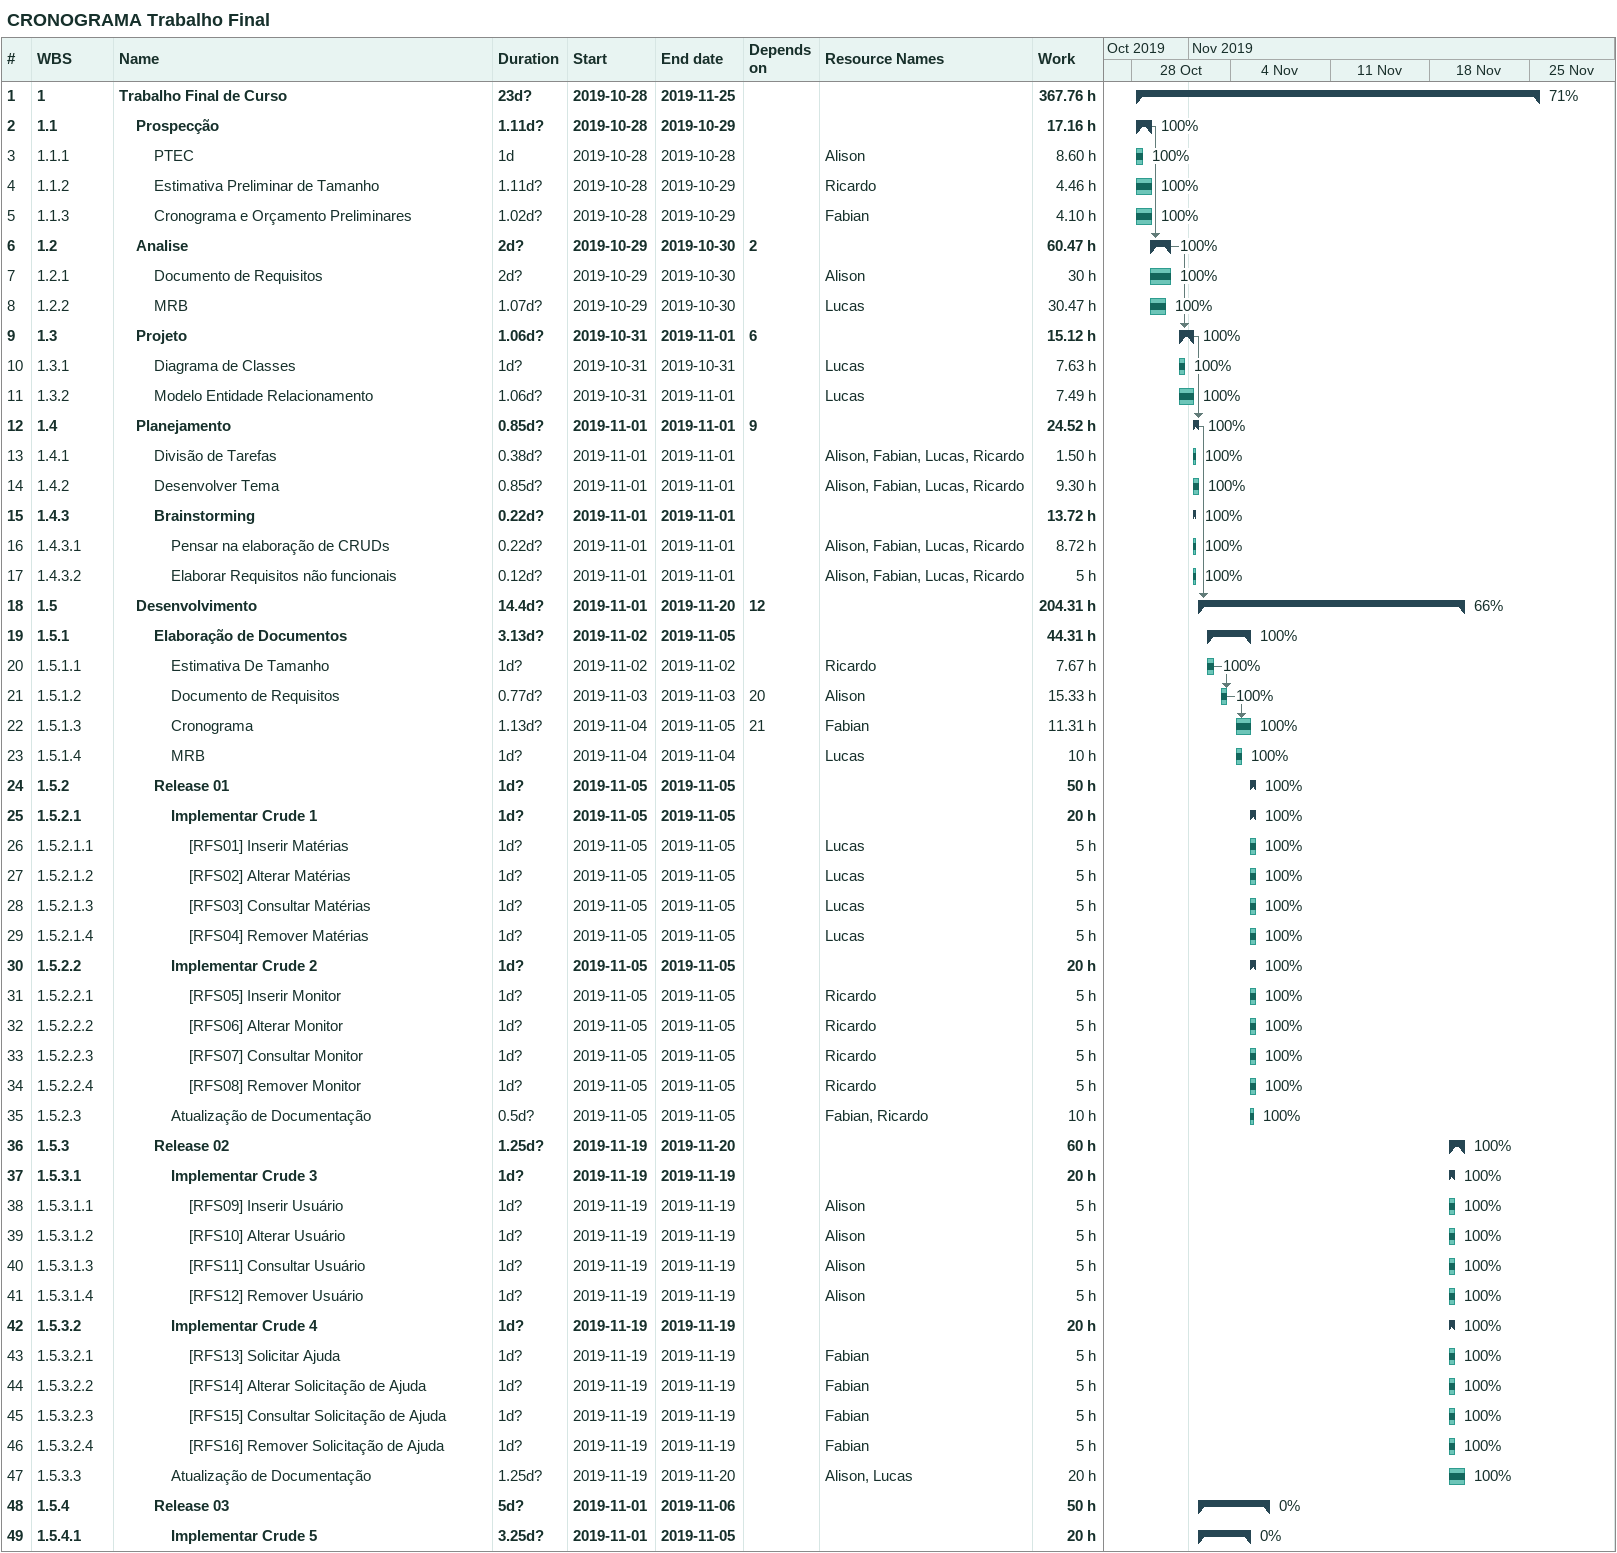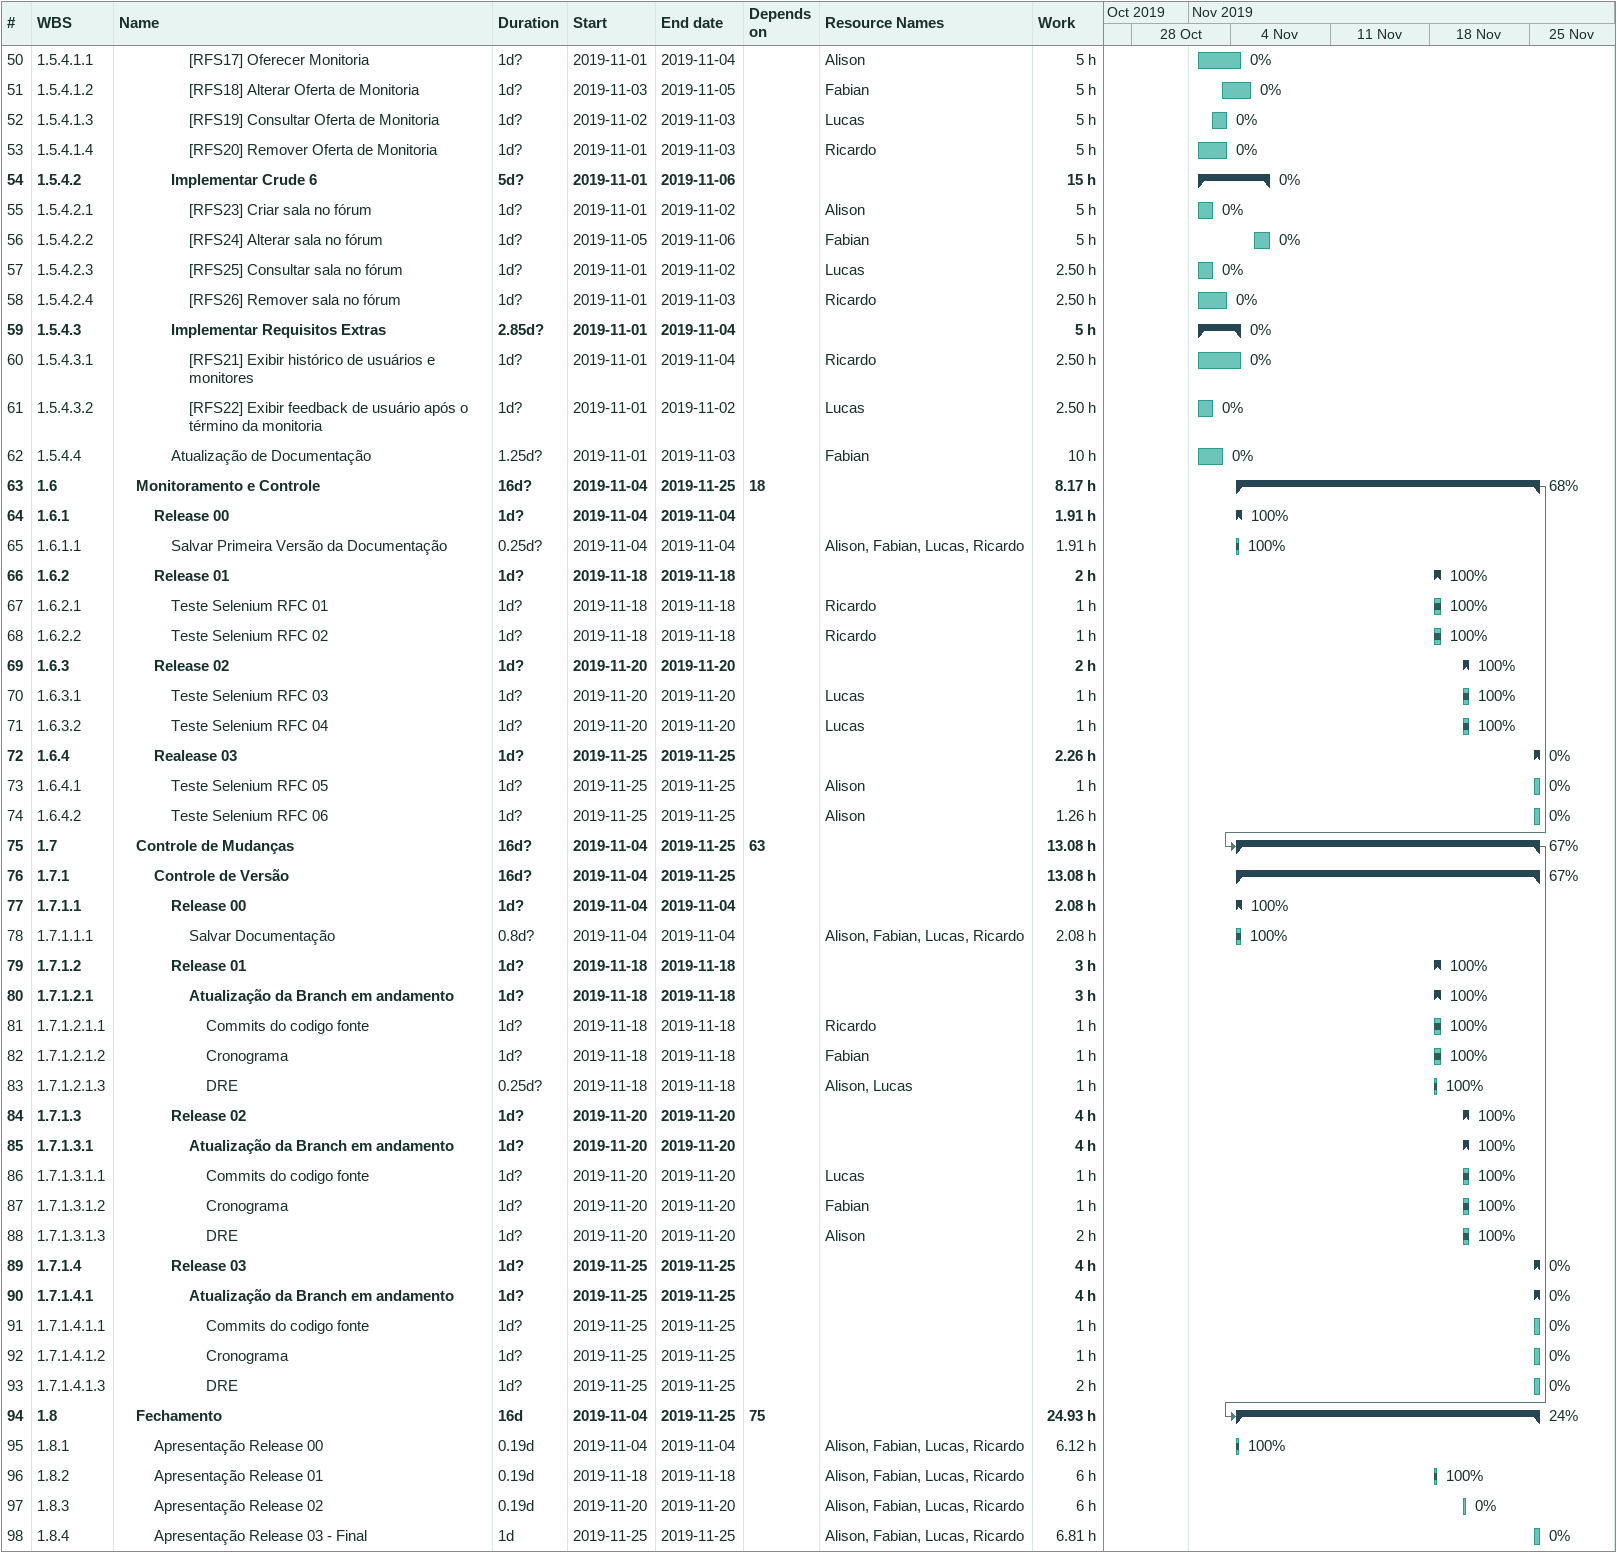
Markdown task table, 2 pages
CRONOGRAMA Trabalho Final

| ID | WBS | Task | Duration | Start | Finish | Predecessors | Resources | % complete | Work (h) |
|---|---|---|---|---|---|---|---|---|---|
| 1 | 1 | **Trabalho Final de Curso** | 23d? | 2019-10-28 | 2019-11-25 |  |  | 71 | 367.76 |
| 2 | 1.1 | **Prospecção** | 1.11d? | 2019-10-28 | 2019-10-29 |  |  | 100 | 17.16 |
| 3 | 1.1.1 | PTEC | 1d | 2019-10-28 | 2019-10-28 |  | Alison | 100 | 8.60 |
| 4 | 1.1.2 | Estimativa Preliminar de Tamanho | 1.11d? | 2019-10-28 | 2019-10-29 |  | Ricardo | 100 | 4.46 |
| 5 | 1.1.3 | Cronograma e Orçamento Preliminares | 1.02d? | 2019-10-28 | 2019-10-29 |  | Fabian | 100 | 4.10 |
| 6 | 1.2 | **Analise** | 2d? | 2019-10-29 | 2019-10-30 | 2 |  | 100 | 60.47 |
| 7 | 1.2.1 | Documento de Requisitos | 2d? | 2019-10-29 | 2019-10-30 |  | Alison | 100 | 30 |
| 8 | 1.2.2 | MRB | 1.07d? | 2019-10-29 | 2019-10-30 |  | Lucas | 100 | 30.47 |
| 9 | 1.3 | **Projeto** | 1.06d? | 2019-10-31 | 2019-11-01 | 6 |  | 100 | 15.12 |
| 10 | 1.3.1 | Diagrama de Classes | 1d? | 2019-10-31 | 2019-10-31 |  | Lucas | 100 | 7.63 |
| 11 | 1.3.2 | Modelo Entidade Relacionamento | 1.06d? | 2019-10-31 | 2019-11-01 |  | Lucas | 100 | 7.49 |
| 12 | 1.4 | **Planejamento** | 0.85d? | 2019-11-01 | 2019-11-01 | 9 |  | 100 | 24.52 |
| 13 | 1.4.1 | Divisão de Tarefas | 0.38d? | 2019-11-01 | 2019-11-01 |  | Alison, Fabian, Lucas, Ricardo | 100 | 1.50 |
| 14 | 1.4.2 | Desenvolver Tema | 0.85d? | 2019-11-01 | 2019-11-01 |  | Alison, Fabian, Lucas, Ricardo | 100 | 9.30 |
| 15 | 1.4.3 | **Brainstorming** | 0.22d? | 2019-11-01 | 2019-11-01 |  |  | 100 | 13.72 |
| 16 | 1.4.3.1 | Pensar na elaboração de CRUDs | 0.22d? | 2019-11-01 | 2019-11-01 |  | Alison, Fabian, Lucas, Ricardo | 100 | 8.72 |
| 17 | 1.4.3.2 | Elaborar Requisitos não funcionais | 0.12d? | 2019-11-01 | 2019-11-01 |  | Alison, Fabian, Lucas, Ricardo | 100 | 5 |
| 18 | 1.5 | **Desenvolvimento** | 14.4d? | 2019-11-01 | 2019-11-20 | 12 |  | 66 | 204.31 |
| 19 | 1.5.1 | **Elaboração de Documentos** | 3.13d? | 2019-11-02 | 2019-11-05 |  |  | 100 | 44.31 |
| 20 | 1.5.1.1 | Estimativa De Tamanho | 1d? | 2019-11-02 | 2019-11-02 |  | Ricardo | 100 | 7.67 |
| 21 | 1.5.1.2 | Documento de Requisitos | 0.77d? | 2019-11-03 | 2019-11-03 | 20 | Alison | 100 | 15.33 |
| 22 | 1.5.1.3 | Cronograma | 1.13d? | 2019-11-04 | 2019-11-05 | 21 | Fabian | 100 | 11.31 |
| 23 | 1.5.1.4 | MRB | 1d? | 2019-11-04 | 2019-11-04 |  | Lucas | 100 | 10 |
| 24 | 1.5.2 | **Release 01** | 1d? | 2019-11-05 | 2019-11-05 |  |  | 100 | 50 |
| 25 | 1.5.2.1 | **Implementar Crude 1** | 1d? | 2019-11-05 | 2019-11-05 |  |  | 100 | 20 |
| 26 | 1.5.2.1.1 | [RFS01] Inserir Matérias | 1d? | 2019-11-05 | 2019-11-05 |  | Lucas | 100 | 5 |
| 27 | 1.5.2.1.2 | [RFS02] Alterar Matérias | 1d? | 2019-11-05 | 2019-11-05 |  | Lucas | 100 | 5 |
| 28 | 1.5.2.1.3 | [RFS03] Consultar Matérias | 1d? | 2019-11-05 | 2019-11-05 |  | Lucas | 100 | 5 |
| 29 | 1.5.2.1.4 | [RFS04] Remover Matérias | 1d? | 2019-11-05 | 2019-11-05 |  | Lucas | 100 | 5 |
| 30 | 1.5.2.2 | **Implementar Crude 2** | 1d? | 2019-11-05 | 2019-11-05 |  |  | 100 | 20 |
| 31 | 1.5.2.2.1 | [RFS05] Inserir Monitor | 1d? | 2019-11-05 | 2019-11-05 |  | Ricardo | 100 | 5 |
| 32 | 1.5.2.2.2 | [RFS06] Alterar Monitor | 1d? | 2019-11-05 | 2019-11-05 |  | Ricardo | 100 | 5 |
| 33 | 1.5.2.2.3 | [RFS07] Consultar Monitor | 1d? | 2019-11-05 | 2019-11-05 |  | Ricardo | 100 | 5 |
| 34 | 1.5.2.2.4 | [RFS08] Remover Monitor | 1d? | 2019-11-05 | 2019-11-05 |  | Ricardo | 100 | 5 |
| 35 | 1.5.2.3 | Atualização de Documentação | 0.5d? | 2019-11-05 | 2019-11-05 |  | Fabian, Ricardo | 100 | 10 |
| 36 | 1.5.3 | **Release 02** | 1.25d? | 2019-11-19 | 2019-11-20 |  |  | 100 | 60 |
| 37 | 1.5.3.1 | **Implementar Crude 3** | 1d? | 2019-11-19 | 2019-11-19 |  |  | 100 | 20 |
| 38 | 1.5.3.1.1 | [RFS09] Inserir Usuário | 1d? | 2019-11-19 | 2019-11-19 |  | Alison | 100 | 5 |
| 39 | 1.5.3.1.2 | [RFS10] Alterar Usuário | 1d? | 2019-11-19 | 2019-11-19 |  | Alison | 100 | 5 |
| 40 | 1.5.3.1.3 | [RFS11] Consultar Usuário | 1d? | 2019-11-19 | 2019-11-19 |  | Alison | 100 | 5 |
| 41 | 1.5.3.1.4 | [RFS12] Remover Usuário | 1d? | 2019-11-19 | 2019-11-19 |  | Alison | 100 | 5 |
| 42 | 1.5.3.2 | **Implementar Crude 4** | 1d? | 2019-11-19 | 2019-11-19 |  |  | 100 | 20 |
| 43 | 1.5.3.2.1 | [RFS13] Solicitar Ajuda | 1d? | 2019-11-19 | 2019-11-19 |  | Fabian | 100 | 5 |
| 44 | 1.5.3.2.2 | [RFS14] Alterar Solicitação de Ajuda | 1d? | 2019-11-19 | 2019-11-19 |  | Fabian | 100 | 5 |
| 45 | 1.5.3.2.3 | [RFS15] Consultar Solicitação de Ajuda | 1d? | 2019-11-19 | 2019-11-19 |  | Fabian | 100 | 5 |
| 46 | 1.5.3.2.4 | [RFS16] Remover Solicitação de Ajuda | 1d? | 2019-11-19 | 2019-11-19 |  | Fabian | 100 | 5 |
| 47 | 1.5.3.3 | Atualização de Documentação | 1.25d? | 2019-11-19 | 2019-11-20 |  | Alison, Lucas | 100 | 20 |
| 48 | 1.5.4 | **Release 03** | 5d? | 2019-11-01 | 2019-11-06 |  |  | 0 | 50 |
| 49 | 1.5.4.1 | **Implementar Crude 5** | 3.25d? | 2019-11-01 | 2019-11-05 |  |  | 0 | 20 |
| 50 | 1.5.4.1.1 | [RFS17] Oferecer Monitoria | 1d? | 2019-11-01 | 2019-11-04 |  | Alison | 0 | 5 |
| 51 | 1.5.4.1.2 | [RFS18] Alterar Oferta de Monitoria | 1d? | 2019-11-03 | 2019-11-05 |  | Fabian | 0 | 5 |
| 52 | 1.5.4.1.3 | [RFS19] Consultar Oferta de Monitoria | 1d? | 2019-11-02 | 2019-11-03 |  | Lucas | 0 | 5 |
| 53 | 1.5.4.1.4 | [RFS20] Remover Oferta de Monitoria | 1d? | 2019-11-01 | 2019-11-03 |  | Ricardo | 0 | 5 |
| 54 | 1.5.4.2 | **Implementar Crude 6** | 5d? | 2019-11-01 | 2019-11-06 |  |  | 0 | 15 |
| 55 | 1.5.4.2.1 | [RFS23] Criar sala no fórum | 1d? | 2019-11-01 | 2019-11-02 |  | Alison | 0 | 5 |
| 56 | 1.5.4.2.2 | [RFS24] Alterar sala no fórum | 1d? | 2019-11-05 | 2019-11-06 |  | Fabian | 0 | 5 |
| 57 | 1.5.4.2.3 | [RFS25] Consultar sala no fórum | 1d? | 2019-11-01 | 2019-11-02 |  | Lucas | 0 | 2.50 |
| 58 | 1.5.4.2.4 | [RFS26] Remover sala no fórum | 1d? | 2019-11-01 | 2019-11-03 |  | Ricardo | 0 | 2.50 |
| 59 | 1.5.4.3 | **Implementar Requisitos Extras** | 2.85d? | 2019-11-01 | 2019-11-04 |  |  | 0 | 5 |
| 60 | 1.5.4.3.1 | [RFS21] Exibir histórico de usuários e monitores | 1d? | 2019-11-01 | 2019-11-04 |  | Ricardo | 0 | 2.50 |
| 61 | 1.5.4.3.2 | [RFS22] Exibir feedback de usuário após o término da monitoria | 1d? | 2019-11-01 | 2019-11-02 |  | Lucas | 0 | 2.50 |
| 62 | 1.5.4.4 | Atualização de Documentação | 1.25d? | 2019-11-01 | 2019-11-03 |  | Fabian | 0 | 10 |
| 63 | 1.6 | **Monitoramento e Controle** | 16d? | 2019-11-04 | 2019-11-25 | 18 |  | 68 | 8.17 |
| 64 | 1.6.1 | **Release 00** | 1d? | 2019-11-04 | 2019-11-04 |  |  | 100 | 1.91 |
| 65 | 1.6.1.1 | Salvar Primeira Versão da Documentação | 0.25d? | 2019-11-04 | 2019-11-04 |  | Alison, Fabian, Lucas, Ricardo | 100 | 1.91 |
| 66 | 1.6.2 | **Release 01** | 1d? | 2019-11-18 | 2019-11-18 |  |  | 100 | 2 |
| 67 | 1.6.2.1 | Teste Selenium RFC 01 | 1d? | 2019-11-18 | 2019-11-18 |  | Ricardo | 100 | 1 |
| 68 | 1.6.2.2 | Teste Selenium RFC 02 | 1d? | 2019-11-18 | 2019-11-18 |  | Ricardo | 100 | 1 |
| 69 | 1.6.3 | **Release 02** | 1d? | 2019-11-20 | 2019-11-20 |  |  | 100 | 2 |
| 70 | 1.6.3.1 | Teste Selenium RFC 03 | 1d? | 2019-11-20 | 2019-11-20 |  | Lucas | 100 | 1 |
| 71 | 1.6.3.2 | Teste Selenium RFC 04 | 1d? | 2019-11-20 | 2019-11-20 |  | Lucas | 100 | 1 |
| 72 | 1.6.4 | **Realease 03** | 1d? | 2019-11-25 | 2019-11-25 |  |  | 0 | 2.26 |
| 73 | 1.6.4.1 | Teste Selenium RFC 05 | 1d? | 2019-11-25 | 2019-11-25 |  | Alison | 0 | 1 |
| 74 | 1.6.4.2 | Teste Selenium RFC 06 | 1d? | 2019-11-25 | 2019-11-25 |  | Alison | 0 | 1.26 |
| 75 | 1.7 | **Controle de Mudanças** | 16d? | 2019-11-04 | 2019-11-25 | 63 |  | 67 | 13.08 |
| 76 | 1.7.1 | **Controle de Versão** | 16d? | 2019-11-04 | 2019-11-25 |  |  | 67 | 13.08 |
| 77 | 1.7.1.1 | **Release 00** | 1d? | 2019-11-04 | 2019-11-04 |  |  | 100 | 2.08 |
| 78 | 1.7.1.1.1 | Salvar Documentação | 0.8d? | 2019-11-04 | 2019-11-04 |  | Alison, Fabian, Lucas, Ricardo | 100 | 2.08 |
| 79 | 1.7.1.2 | **Release 01** | 1d? | 2019-11-18 | 2019-11-18 |  |  | 100 | 3 |
| 80 | 1.7.1.2.1 | **Atualização da Branch em andamento** | 1d? | 2019-11-18 | 2019-11-18 |  |  | 100 | 3 |
| 81 | 1.7.1.2.1.1 | Commits do codigo fonte | 1d? | 2019-11-18 | 2019-11-18 |  | Ricardo | 100 | 1 |
| 82 | 1.7.1.2.1.2 | Cronograma | 1d? | 2019-11-18 | 2019-11-18 |  | Fabian | 100 | 1 |
| 83 | 1.7.1.2.1.3 | DRE | 0.25d? | 2019-11-18 | 2019-11-18 |  | Alison, Lucas | 100 | 1 |
| 84 | 1.7.1.3 | **Release 02** | 1d? | 2019-11-20 | 2019-11-20 |  |  | 100 | 4 |
| 85 | 1.7.1.3.1 | **Atualização da Branch em andamento** | 1d? | 2019-11-20 | 2019-11-20 |  |  | 100 | 4 |
| 86 | 1.7.1.3.1.1 | Commits do codigo fonte | 1d? | 2019-11-20 | 2019-11-20 |  | Lucas | 100 | 1 |
| 87 | 1.7.1.3.1.2 | Cronograma | 1d? | 2019-11-20 | 2019-11-20 |  | Fabian | 100 | 1 |
| 88 | 1.7.1.3.1.3 | DRE | 1d? | 2019-11-20 | 2019-11-20 |  | Alison | 100 | 2 |
| 89 | 1.7.1.4 | **Release 03** | 1d? | 2019-11-25 | 2019-11-25 |  |  | 0 | 4 |
| 90 | 1.7.1.4.1 | **Atualização da Branch em andamento** | 1d? | 2019-11-25 | 2019-11-25 |  |  | 0 | 4 |
| 91 | 1.7.1.4.1.1 | Commits do codigo fonte | 1d? | 2019-11-25 | 2019-11-25 |  |  | 0 | 1 |
| 92 | 1.7.1.4.1.2 | Cronograma | 1d? | 2019-11-25 | 2019-11-25 |  |  | 0 | 1 |
| 93 | 1.7.1.4.1.3 | DRE | 1d? | 2019-11-25 | 2019-11-25 |  |  | 0 | 2 |
| 94 | 1.8 | **Fechamento** | 16d | 2019-11-04 | 2019-11-25 | 75 |  | 24 | 24.93 |
| 95 | 1.8.1 | Apresentação Release 00 | 0.19d | 2019-11-04 | 2019-11-04 |  | Alison, Fabian, Lucas, Ricardo | 100 | 6.12 |
| 96 | 1.8.2 | Apresentação Release 01 | 0.19d | 2019-11-18 | 2019-11-18 |  | Alison, Fabian, Lucas, Ricardo | 100 | 6 |
| 97 | 1.8.3 | Apresentação Release 02 | 0.19d | 2019-11-20 | 2019-11-20 |  | Alison, Fabian, Lucas, Ricardo | 0 | 6 |
| 98 | 1.8.4 | Apresentação Release 03 - Final | 1d | 2019-11-25 | 2019-11-25 |  | Alison, Fabian, Lucas, Ricardo | 0 | 6.81 |
